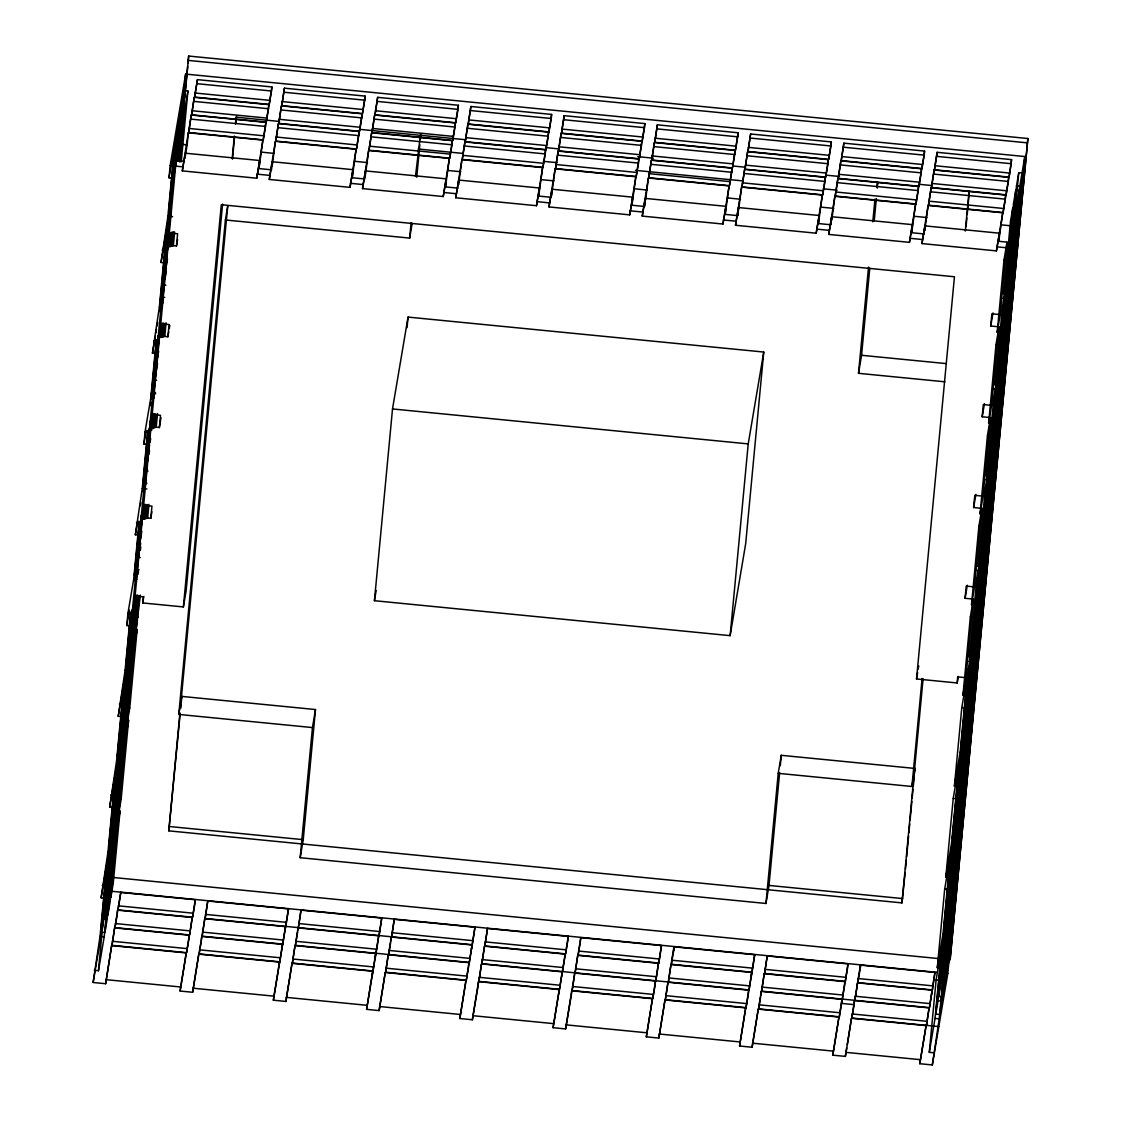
<?xml version="1.0" encoding="UTF-8"?>
<svg xmlns="http://www.w3.org/2000/svg" width="1121" height="1121" viewBox="0 0 1121 1121"><rect width="100%" height="100%" fill="white"/><g stroke="black" fill="none" stroke-linecap="round" stroke-linejoin="round"><path stroke-width="1.5" d="M136.145 595.293L130.961 625.938L126.785 625.532L127.934 613.327L132.11 613.748L135.109 596.036L143.39 596.862L142.717 602.944L183.382 606.937L221.299 204.723L954.447 276.761L916.53 678.976L957.194 682.969L957.656 676.86L965.938 677.687L973.35 599.118L965.069 598.292L966.218 586.101L974.499 586.914L981.912 508.345L973.617 507.533L974.766 495.342L983.061 496.155L990.474 417.587L982.178 416.774L983.327 404.569L991.623 405.382L999.021 326.814L990.74 326.001L991.889 313.81L1000.17 314.623L1007.008 242.15L998.741 241.281L999.428 233.196L924.979 225.881L921.98 243.579L996.429 250.894L999.428 233.196M94.276 970.296L98.452 970.702L104.211 936.764L111.049 864.179L106.873 863.773L100.021 936.357L93.127 982.486L105.654 983.72L111.652 945.592L186.254 952.92L180.103 991.034L192.644 992.267L198.781 954.153L279.493 962.084L273.356 1000.198L285.883 1001.431L292.021 963.317L372.733 971.248L366.595 1009.362L379.122 1010.596L385.26 972.482L465.986 980.413L459.834 1018.527L472.361 1019.76L478.513 981.632L559.225 989.563L553.087 1027.691L565.615 1028.924L571.752 990.796L652.464 998.727L646.327 1036.841L658.854 1038.074L664.991 999.96L745.703 1007.891L739.566 1046.005L752.093 1047.238L758.244 1009.124L838.956 1017.055L832.805 1055.169L845.346 1056.402L851.484 1018.288L926.1 1025.617L919.795 1063.717L932.322 1064.95L947.806 973.42L1024.818 156.534L185.638 74.084L170.154 165.6L169.005 177.805L173.18 178.211L176.165 160.513L184.461 161.27M929.099 1007.905L926.45 1025.365L929.099 1007.905L854.482 1000.563L851.834 1018.036L938.809 1026.584M111.049 864.179L105.29 898.229L101.114 897.823L108.022 851.582L115.435 773.014L119.611 773.42L112.198 851.988L106.439 886.038L102.263 885.632M119.611 773.42L113.852 807.47L109.676 807.064L116.584 760.809L123.983 682.241L128.158 682.647L120.76 761.215L115.001 795.265L110.825 794.859M128.158 682.647L122.399 716.711L118.223 716.291L125.132 670.05L130.611 611.968M151.881 511.751L150.803 518.294L142.507 517.468L139.522 535.179L135.347 534.759L142.255 488.518L147.734 430.45M160.99 417.713L159.364 427.521L151.069 426.709L148.084 444.406L143.894 444L145.057 431.795L153.801 380.033L157.991 335.627M168.725 331.858L167.912 336.762L159.63 335.95L156.632 353.647L152.456 353.227L159.364 306.986L166.777 228.418L161.018 262.468L165.193 262.875L168.192 245.177L176.473 245.989L177.552 239.446M161.018 262.468L167.926 216.227L174.764 143.642L187.151 144.861L188.3 132.768L262.889 140.097L258.979 168.584L271.506 169.817L272.263 161.746L352.989 169.677L352.218 177.749L364.745 178.982L365.516 170.91L446.228 178.842L445.471 186.913L457.999 188.146M127.934 613.327L133.693 579.277L139.172 521.209M156.281 339.677L150.817 397.745L153.913 398.053M100.75 932.055L107.602 859.457L109.872 846.061L114.048 846.467L111.778 859.863L104.94 932.462L100.75 932.055L103.02 918.688L109.872 846.061M108.751 847.266L111.021 833.856L115.197 834.262L112.927 847.672L108.751 847.266L116.164 768.698L120.339 769.104L122.609 755.694L118.42 755.288L109.676 807.064M117.313 756.493L124.711 677.925L126.981 664.529L131.157 664.935L128.887 678.331L121.488 756.899L117.313 756.493L119.569 743.097L123.758 743.503L131.689 660.437M125.86 665.734L128.13 652.324L132.306 652.73L130.05 666.14L125.86 665.734L130.863 612.781M137.21 575.241L134.422 574.961L139.41 522.022M145.772 484.468L142.984 484.202L147.972 431.249M150.396 405.634L150.718 402.145M151.055 398.656L156.534 340.49M160.093 302.67L167.505 224.102L169.775 210.692L162.363 289.26L160.093 302.67L162.881 302.936M171.443 212.177L168.654 211.897L175.507 139.312L177.777 125.86L181.952 126.281L177.721 160.457M111.021 833.856L132.166 609.628M134.898 580.594L135.543 573.756M140.391 522.274L136.692 561.565L134.422 574.961M140.714 518.855L141.036 515.45M143.46 489.821L144.105 482.997L146.879 483.263M142.984 484.202L145.254 470.792L149.275 428.096M149.597 424.677L149.92 421.258M152.008 399.062L152.652 392.224L155.441 392.504M160.569 308.289L161.214 301.465L159.518 311.512M177.777 125.86L170.924 198.501L168.654 211.897M98.452 970.702L178.505 121.544L180.775 108.148L184.951 108.555L179.892 162.167M106.019 900.976L112.871 828.335L117.046 828.741L110.194 901.382L107.924 914.792L103.749 914.372L106.019 900.976L110.194 901.382M114.02 816.144L121.418 737.576L125.594 737.982L118.195 816.55L115.925 829.946L111.75 829.54L114.02 816.144L118.195 816.55M122.567 725.371L129.98 646.803L134.156 647.209L126.743 725.777L124.487 739.187L120.311 738.781L122.567 725.371L126.743 725.777M139.018 595.727L135.305 635.018L133.035 648.414L128.859 648.008L131.129 634.612L134.828 595.321M136.286 579.949L138.542 556.044M143.39 504.562L139.691 543.839L137.421 557.249L140.209 557.515M144.847 489.19L147.103 465.271L144.833 478.681M151.783 415.499L148.252 453.08L145.982 466.476M153.395 398.417L155.651 374.512M160.513 323.03L156.8 362.307L154.544 375.717M161.956 307.658L164.212 283.739L161.942 297.149L164.731 297.415M169.061 232.257L165.362 271.548L163.091 284.944L165.88 285.224M170.672 215.19L170.995 211.771M174.736 172.13L180.775 108.148M106.747 896.66L113.599 824.019L115.855 810.609L120.045 811.029L113.207 883.488L110.923 897.066L106.747 896.66L109.031 883.082L115.855 810.609M114.748 811.814L122.147 733.246L124.417 719.85L128.593 720.257L121.194 798.825L118.924 812.235L114.748 811.814L117.018 798.418L124.417 719.85M123.296 721.055L130.709 642.487L132.979 629.091L137.154 629.498L129.742 708.066L127.486 721.462L123.296 721.055L125.566 707.659L132.979 629.091M140.391 595.097L136.033 630.703L131.858 630.296L181.504 103.833L183.746 90.591L187.922 90.997L181.252 161.746M131.858 630.296L136.061 596.386M138.149 574.19L138.472 570.771M140.405 550.271L140.728 546.866M143.334 519.289L144.623 505.627M151.727 430.24L153.171 414.868M160.611 336.048L161.732 324.095M169.159 245.289L170.294 233.336M177.076 161.34L183.746 90.591M119.372 704.1L123.548 704.506L129.307 670.456L136.398 595.307M93.127 982.486L108.611 890.971L136.37 596.61M143.754 518.224L145.071 504.296M152.288 427.661L153.605 413.719M160.835 337.085L162.153 323.156M169.369 246.508L170.686 232.579M177.426 161.172L185.638 74.084M112.927 847.672L120.339 769.104M130.05 666.14L136.65 596.106M143.922 519.009L145.198 505.347M152.47 428.25L153.759 414.588M161.032 337.477L162.321 323.815M169.593 246.718L170.882 233.056M178.421 161.382L188.678 56.05L1027.873 138.514L950.118 959.716L110.923 877.253L137.533 595.083M144.763 518.448L146.066 504.52M153.297 427.872L154.614 413.943M161.844 337.309L163.148 323.366M170.378 246.732L171.695 232.804M104.94 932.462L107.196 919.108L123.814 744.05M132.026 656.962L137.631 596.372M144.889 519.275L146.305 505.431M153.451 428.502L154.852 414.854M162.237 336.468L163.302 324.081M170.784 245.905L172.088 231.963M178.687 160.864L182.106 125.72M182.443 122.231L183.255 113.529M183.592 110.04L184.405 101.338M184.741 97.849L187.697 66.503M188.02 63.014L188.678 56.05M107.924 914.792L114.776 842.151L117.046 828.741M115.925 829.946L123.338 751.378L125.594 737.982M124.487 739.187L131.886 660.619L134.156 647.209M133.035 648.414L138.037 595.475M145.31 518.364L146.585 504.702M153.857 427.605L155.146 413.943M162.419 336.846L163.708 323.17M170.981 246.074L172.27 232.411M179.094 160.009L182.681 121.951L184.951 108.555M146.276 518.631L147.566 504.968M154.838 427.872L156.127 414.21M163.4 337.099L164.689 323.437M171.961 246.34L173.251 232.678M110.923 897.066L117.775 824.425L120.045 811.029M118.924 812.235L126.323 733.666L128.593 720.257M127.486 721.462L134.884 642.894L137.154 629.498M136.033 630.703L139.256 596.54M146.683 517.734L147.818 505.781M155.244 426.961L156.38 415.008M163.806 336.202L164.927 324.249M172.368 245.443L173.657 231.767M180.299 161.312L185.68 104.239L187.922 90.997M147.664 518L148.953 504.324M156.225 427.227L157.515 413.565M164.787 336.468L166.076 322.806M173.349 245.695L174.624 232.033M182.303 170.896L185.287 153.199L259.736 160.513L256.751 178.211L182.303 170.896L188.3 132.768M150.803 518.294L151.952 506.089L143.67 505.277L140.671 522.975L136.496 522.568M159.364 427.521L160.513 415.33L152.218 414.518L149.233 432.216L145.057 431.795M167.912 336.762L169.075 324.558L160.779 323.745L157.781 341.443L153.605 341.036M176.473 245.989L177.622 233.799L169.341 232.986L166.342 250.684L162.167 250.277M111.652 945.592L105.654 983.72M112.002 945.339L114.622 927.866L189.253 935.194L188.86 939.272L186.59 952.668L112.002 945.339L114.622 927.866M188.636 132.516L191.257 115.043L265.887 122.385L265.495 126.449L263.239 139.845L188.636 132.516L191.257 115.043M114.973 927.613L117.621 910.154L192.237 917.482L189.589 934.956L114.973 927.613L117.243 914.218M191.607 114.804L194.255 97.331L268.886 104.659L268.494 108.723L266.238 122.133L191.607 114.804L194.255 97.331M117.369 912.858L117.621 910.154M117.971 909.902L120.788 892.442L195.236 899.757L194.858 903.834L192.588 917.23L117.971 909.902L120.788 892.442M194.606 97.079L197.436 79.633L271.885 86.948L271.492 91.011L269.222 104.407L194.606 97.079L197.436 79.633M222.589 204.05L186.142 590.585L183.382 606.937M178.771 714.427L181.812 696.407L315.491 709.537L312.451 727.571L178.771 714.427L225.391 219.982L227.703 206.264L180.425 707.659M905.151 872.544L901.971 902.895L168.809 830.857L179.935 712.872M232.229 158.299L234.331 136.033M235.452 124.039L236.111 117.187L279.563 121.46M168.809 830.857L180.173 713.755M180.663 708.556L180.999 705.081M181.322 701.606L181.812 696.407M232.467 159.126L234.569 136.846M235.858 123.156L236.517 116.304M256.751 178.211L262.889 140.097M258.979 168.584L259.736 160.513M186.254 952.92L180.103 991.034M186.59 952.668L189.253 935.194M263.239 139.845L265.887 122.385M189.589 934.956L192.237 917.482M266.238 122.133L268.886 104.659M192.588 917.23L195.236 899.757M269.222 104.407L271.885 86.948M352.989 169.677L349.99 187.375L269.278 179.444L275.416 141.33L356.128 149.261L352.218 177.749M198.781 954.153L192.644 992.267M272.347 164.899L275.416 141.33M282.492 944.358L279.844 961.832L199.132 953.901L201.78 936.427L282.492 944.358L282.1 948.422M275.766 141.078L278.414 123.618L359.126 131.549L358.748 135.613L356.478 149.009L275.766 141.078L278.414 123.618M201.388 940.505L201.78 936.427M285.491 926.647L282.842 944.106L202.116 936.175L204.779 918.716L285.491 926.647L285.098 930.71M278.765 123.366L281.413 105.892L362.125 113.824L361.747 117.887L359.477 131.297L278.765 123.366L281.413 105.892M204.779 918.716L202.116 936.175M394.256 919.318L391.607 936.792L394.256 919.318L474.968 927.249L472.319 944.723L205.115 918.463L207.777 900.99L288.489 908.921L273.356 1000.198M281.763 105.64L284.412 88.181L365.124 96.112L364.745 100.175L362.475 113.571L281.763 105.64L284.412 88.181M207.777 900.99L205.115 918.463M349.99 187.375L356.128 149.261M279.115 966.148L279.493 962.084M356.478 149.009L359.126 131.549M359.477 131.297L362.125 113.824M285.827 926.394L288.489 908.921M362.475 113.571L365.124 96.112M446.228 178.842L443.229 196.539L362.517 188.608L368.655 150.494L449.381 158.425L445.471 186.913M779.641 772.663L769.006 885.436L765.965 903.47L300.176 857.705L312.451 727.571M300.176 857.705L303.231 839.671L315.491 709.537M292.021 963.317L285.883 1001.431M365.306 175.703L368.655 150.494M375.731 953.523L373.083 970.996L292.371 963.065L295.019 945.592L375.731 953.523L375.353 957.586M369.005 150.242L371.654 132.768L452.366 140.7L451.987 144.777L449.717 158.173L369.005 150.242L371.654 132.768M295.019 945.592L292.371 963.065M474.968 927.249L469.321 962.435L295.369 945.339L298.018 927.88L378.73 935.811L366.595 1009.362M372.004 132.53L374.652 115.057L455.364 122.988L454.986 127.051L452.716 140.461L372.004 132.53L374.652 115.057M297.766 930.584L298.018 927.88M301.017 910.154L298.368 927.628L301.017 910.154L381.729 918.085L379.08 935.559L381.729 918.085M375.003 114.804L377.651 97.331L458.363 105.262L457.985 109.34L455.715 122.735L375.003 114.804L377.651 97.331M374.428 600.702L392.518 408.941L408.044 317.089L763.751 352.05L745.675 543.797L730.135 635.649L374.428 600.702L376.166 590.501M225.391 219.982L409.655 238.086L411.113 222.659M415.471 176.417L420.375 135.291M416.746 177.23L419.815 144.679M420.291 139.536L420.781 134.408M407.063 327.556L408.044 317.089M443.229 196.539L449.381 158.425M372.354 975.312L372.733 971.248M449.717 158.173L452.366 140.7M376.081 953.27L378.73 935.811M452.716 140.461L455.364 122.988M455.715 122.735L458.363 105.262M455.757 197.772L458.755 180.075L539.467 188.006L536.483 205.704L455.757 197.772L461.908 159.658L542.62 167.59L538.711 196.077L551.238 197.296M458.307 184.909L458.755 180.075M385.26 972.482L379.122 1010.596M458.545 184.853L461.908 159.658M385.61 972.229L388.258 954.756L468.97 962.687L468.592 966.75L466.322 980.16L385.61 972.229L388.258 954.756M462.258 159.406L464.907 141.933L545.619 149.864L545.226 153.927L542.97 167.337L462.258 159.406L464.907 141.933M471.591 949.039L471.969 944.975L391.257 937.044L388.609 954.503L390.598 942.775M465.243 141.68L467.905 124.221L548.617 132.152L548.225 136.216L545.969 149.611L465.243 141.68L467.905 124.221M390.879 941.108L391.257 937.044M468.242 123.969L470.89 106.495L551.616 114.426L551.224 118.49L548.954 131.9L468.242 123.969L470.89 106.495M536.483 205.704L542.62 167.59M538.711 196.077L539.467 188.006M465.986 980.413L459.834 1018.527M466.322 980.16L468.97 962.687M542.97 167.337L545.619 149.864M469.321 962.435L471.969 944.975M545.969 149.611L548.617 132.152M548.954 131.9L551.616 114.426M549.01 206.937L551.994 189.239L632.706 197.17L629.722 214.868L549.01 206.937L555.147 168.823L635.859 176.754L631.95 205.227L644.477 206.46L645.037 203.181M551.392 195.685L551.994 189.239M478.261 984.35L478.513 981.632M551.518 195.657L555.147 168.823M562.224 971.851L559.575 989.325L478.863 981.393L481.512 963.92L562.224 971.851L561.831 975.915M555.498 168.57L558.146 151.097L638.858 159.028L638.48 163.091L636.21 176.501L555.498 168.57L558.146 151.097M481.512 963.92L478.863 981.393M754.699 954.742L752.051 972.201L671.339 964.27L671.717 960.207L673.987 946.811L754.699 954.742L749.052 989.927L481.848 963.668L484.51 946.194L565.222 954.125L553.087 1027.691M558.496 150.845L561.145 133.385L641.857 141.316L641.478 145.38L639.208 158.776L558.496 150.845L561.145 133.385M484.51 946.194L481.848 963.668M484.847 945.942L487.495 928.482L568.221 936.413L567.829 940.477L565.559 953.873L484.847 945.942L487.495 928.482M561.495 133.133L564.143 115.659L644.855 123.59L644.463 127.654L642.207 141.064L561.495 133.133L564.143 115.659M629.722 214.868L635.859 176.754M631.95 205.227L632.706 197.17M558.847 993.64L559.225 989.563M636.21 176.501L638.858 159.028M562.574 971.599L565.222 954.125M639.208 158.776L641.857 141.316M565.559 953.873L568.221 936.413M642.207 141.064L644.855 123.59M642.249 216.101L645.248 198.403L725.96 206.334L722.961 224.032L642.249 216.101L648.386 177.987L729.112 185.918L725.203 214.391L737.73 215.624L741.64 187.137L822.352 195.068L818.442 223.555L830.969 224.789L831.726 216.717L912.438 224.648L911.681 232.72L924.208 233.953M644.477 206.46L645.248 198.403M571.374 994.859L571.752 990.796M645.598 199.902L648.386 177.987M572.102 990.544L574.751 973.084L655.463 981.015L655.084 985.079L652.814 998.475L572.102 990.544L574.751 973.084M648.737 177.735L651.385 160.261L732.097 168.192L731.719 172.256L729.449 185.666L648.737 177.735L651.385 160.261M577.749 955.358L575.101 972.832L577.749 955.358L658.461 963.289L655.813 980.763L658.461 963.289M651.735 160.009L654.384 142.535L735.096 150.466L734.717 154.544L732.447 167.94L651.735 160.009L654.384 142.535M578.1 955.106L580.748 937.646L661.46 945.578L658.812 963.037L578.1 955.106L580.075 943.378M654.734 142.297L657.382 124.823L738.094 132.754L737.716 136.818L735.446 150.228L654.734 142.297L657.382 124.823M580.356 941.71L580.748 937.646M722.961 224.032L729.112 185.918M725.203 214.391L725.96 206.334M652.464 998.727L646.327 1036.841M652.814 998.475L655.463 981.015M729.449 185.666L732.097 168.192M732.447 167.94L735.096 150.466M658.812 963.037L661.46 945.578M735.446 150.228L738.094 132.754M735.488 225.265L738.487 207.553L819.199 215.484L816.2 233.196L735.488 225.265L741.64 187.137M737.73 215.624L738.487 207.553M664.991 999.96L658.854 1038.074M665.342 999.708L667.99 982.248L748.702 990.179L748.324 994.243L746.054 1007.639L665.342 999.708L667.99 982.248M741.976 186.899L744.638 169.425L825.35 177.356L824.958 181.42L822.702 194.83L741.976 186.899L744.638 169.425M670.989 964.522L668.34 981.996L670.989 964.522L751.701 972.453L751.322 976.517M744.975 169.173L747.623 151.699L828.349 159.63L827.957 163.708L825.687 177.104L744.975 169.173L747.623 151.699M747.973 151.447L750.622 133.988L831.334 141.919L830.955 145.982L828.685 159.378L747.973 151.447L750.622 133.988M673.609 950.874L673.987 946.811M730.135 635.649L748.225 443.902L763.751 352.05M816.2 233.196L822.352 195.068M818.442 223.555L819.199 215.484M745.703 1007.891L739.566 1046.005M746.054 1007.639L748.702 990.179M822.702 194.83L825.35 177.356M749.052 989.927L751.701 972.453M825.687 177.104L828.349 159.63M828.685 159.378L831.334 141.919M912.438 224.648L909.453 242.346L828.741 234.415L834.879 196.301L915.591 204.232L911.681 232.72M765.965 903.47L778.226 773.336L781.281 755.316L914.96 768.446L914.47 773.644M780.3 765.713L781.281 755.316M758.244 1009.124L752.093 1047.238M831.796 219.87L834.879 196.301M934.928 972.439L932.448 989.927L857.831 982.599L858.21 978.535L860.48 965.125L934.928 972.439L929.449 1007.653L761.579 991.16L764.228 973.687L844.954 981.618L844.561 985.681L839.307 1016.803L758.581 1008.872L761.243 991.398L841.955 999.329L841.563 1003.407L854.104 1004.64L854.482 1000.563M835.229 196.049L837.877 178.589L918.589 186.52L918.211 190.584L915.941 203.98L835.229 196.049L837.877 178.589M760.851 995.476L761.243 991.398M838.228 178.337L840.876 160.864L921.588 168.795L921.21 172.858L918.94 186.268L838.228 178.337L840.876 160.864M764.228 973.687L761.579 991.16M764.578 973.434L767.226 955.961L847.938 963.892L847.56 967.969L845.29 981.365L764.578 973.434L767.226 955.961M841.226 160.611L843.875 143.152L924.587 151.083L924.194 155.146L921.938 168.542L841.226 160.611L843.875 143.152M944.849 381.799L858.518 373.321L868.537 267.092M872.797 221.818L874.941 199.174M858.518 373.321L861.559 355.287L869.77 268.213M874.212 221.201L876.342 198.557M877.323 188.104L877.827 182.891M909.453 242.346L915.591 204.232M838.956 1017.055L832.805 1055.169M839.307 1016.803L841.955 999.329M915.941 203.98L918.589 186.52M842.291 999.091L844.954 981.618M918.94 186.268L921.588 168.795M845.29 981.365L847.938 963.892M921.938 168.542L924.587 151.083M921.98 243.579L928.118 205.465L1002.749 212.794L998.741 241.281M924.517 230.73L924.979 225.881M851.484 1018.288L847.364 1044.492M924.769 230.674L928.118 205.465M928.468 205.213L931.117 187.753L1005.747 195.082L1005.355 199.146L1003.085 212.542L928.468 205.213L931.117 187.753M931.719 994.243L932.097 990.179L857.481 982.851L854.833 1000.31L857.089 986.914M931.467 187.501L934.115 170.028L1008.732 177.356L1008.354 181.434L1006.083 194.83L931.467 187.501L934.115 170.028M857.229 985.555L857.481 982.851M934.466 169.775L937.114 152.316L1011.562 159.63L1011.184 163.694L1009.082 177.104L934.466 169.775L937.114 152.316M860.087 969.189L860.48 965.125M778.226 773.336L911.919 786.48L922.093 678.471M901.971 902.895L923.101 678.695M965.307 231.024L969.09 190.962M905.474 869.083L906.3 860.41M906.623 856.934L908.585 836.112M908.907 832.637L909.734 823.963M910.056 820.502L911.863 801.417M912.186 797.942L912.998 789.268M913.335 785.793L914.147 777.119M966.05 226.708L966.863 217.992M967.199 214.517L969.161 193.625M919.795 1063.717L926.1 1025.617M996.429 250.894L1002.749 212.794M929.449 1007.653L932.097 990.179M1006.083 194.83L1008.732 177.356M1009.082 177.104L1011.562 159.63M933.471 1052.759L929.295 1052.339L936.119 979.88L941.878 945.816L946.068 946.236L939.216 1018.807L932.322 1064.95M937.282 967.675L943.041 933.625L947.217 934.031L941.458 968.082L937.282 967.675L944.681 889.107L950.44 855.057L954.616 855.463L939.944 1014.505L935.769 1014.099L942.621 941.5L944.877 928.104L949.053 928.51L942.215 1001.151L939.944 1014.505M945.83 876.916L953.242 798.348L959.001 764.298L963.177 764.704L955.765 843.272L950.005 877.323L945.83 876.916L951.589 842.866L959.001 764.298M954.391 786.143L961.804 707.575L967.563 673.525L971.739 673.931L964.326 752.499L958.567 786.55L954.391 786.143L960.151 752.093L967.563 673.525M976.111 582.766L980.3 583.172L972.888 661.74L967.129 695.791L962.953 695.384L970.352 616.816L973.35 599.118M984.672 491.993L988.848 492.413L981.45 570.981L975.69 605.032L971.515 604.611L978.913 526.043L981.912 508.345M993.234 401.234L997.41 401.64L989.997 480.208L984.238 514.259L980.062 513.852L987.475 435.284L990.474 417.587M1001.796 310.461L1005.971 310.881L998.559 389.449L992.8 423.5L988.624 423.079L996.037 344.511L999.021 326.814M1001.571 224.887L1013.959 226.106L1007.12 298.676L1001.361 332.727L997.186 332.32L1004.01 259.848L1007.008 242.15M929.295 1052.339L935.04 1018.4L941.878 945.816M943.041 933.625L950.44 855.057M943.77 929.309L951.168 850.741L953.439 837.345L957.614 837.751L950.216 916.319L947.946 929.715L943.77 929.309L946.026 915.899L953.439 837.345M952.318 838.55L959.73 759.982L962 746.572L966.176 746.978L958.763 825.546L956.493 838.956L952.318 838.55L954.588 825.14L962 746.572M960.879 747.777L968.292 669.209L970.562 655.813L974.738 656.219L967.325 734.787L965.055 748.183L960.879 747.777L963.149 734.381L970.562 655.813M969.441 657.018L976.853 578.45L979.109 565.04L983.285 565.446L975.887 644.015L973.617 657.424L969.441 657.018L971.711 643.608L979.109 565.04M978.002 566.245L985.401 487.677L987.671 474.281L991.847 474.687L984.434 553.256L982.178 566.666L978.002 566.245L980.258 552.849L987.671 474.281M986.55 475.486L993.963 396.918L996.233 383.508L1000.408 383.928L992.996 462.497L990.726 475.893L986.55 475.486L988.82 462.076L996.233 383.508M995.112 384.713L1002.524 306.145L1004.794 292.749L1008.97 293.156L1001.557 371.724L999.287 385.134L995.112 384.713L997.382 371.317L1004.794 292.749M1003.673 293.954L1010.511 221.355L1012.781 207.917L1016.957 208.324L1010.119 280.965L1007.849 294.361L1003.673 293.954L1005.943 280.544L1012.781 207.917M935.769 1014.099L938.039 1000.745L944.877 928.104M938.767 996.429L945.606 923.788L947.876 910.378L952.051 910.798L945.213 983.425L942.943 996.835L938.767 996.429L941.023 983.019L947.876 910.378M946.769 911.583L954.167 833.015L956.437 819.619L960.613 820.026L953.2 898.594L950.944 912.004L946.769 911.583L949.025 898.187L956.437 819.619M955.316 820.824L962.729 742.256L964.999 728.86L969.175 729.267L961.762 807.835L959.492 821.231L955.316 820.824L957.586 807.428L964.999 728.86M963.878 730.065L971.29 651.497L973.546 638.087L977.736 638.494L970.324 717.062L968.054 730.472L963.878 730.065L966.148 716.655L973.546 638.087M972.439 639.292L979.838 560.724L982.108 547.328L986.284 547.735L978.885 626.303L976.615 639.699L972.439 639.292L974.71 625.896L982.108 547.328M981.001 548.533L988.4 469.965L990.67 456.555L994.845 456.976L987.433 535.53L985.177 548.94L981.001 548.533L983.257 535.123L990.67 456.555M989.549 457.76L996.961 379.192L999.231 365.796L1003.407 366.203L995.994 444.771L993.724 458.181L989.549 457.76L991.819 444.364L999.231 365.796M998.11 367.001L1005.523 288.433L1007.779 275.023L1011.969 275.444L1004.556 354.012L1002.286 367.408L998.11 367.001L1000.38 353.591L1007.779 275.023M1006.672 276.228L1013.524 203.602L1015.78 190.192L1019.956 190.598L1013.118 263.239L1010.848 276.649L1006.672 276.228L1008.942 262.832L1015.78 190.192M941.766 978.703L948.604 906.062L950.874 892.666L955.05 893.073L948.226 965.545L945.942 979.109L941.766 978.703L944.036 965.139L950.874 892.666M949.753 893.871L957.166 815.303L959.436 801.893L963.612 802.314L956.199 880.882L952.023 880.461L949.753 893.871L953.943 894.278L956.928 876.566M958.315 803.098L965.727 724.53L967.998 711.134L972.173 711.541L964.761 790.109L962.491 803.519L958.315 803.098L960.585 789.702L967.998 711.134M966.877 712.339L974.289 633.771L976.545 620.375L980.721 620.782L973.322 699.35L971.052 712.746L966.877 712.339L969.147 698.944L976.545 620.375M975.438 621.58L982.837 543.012L985.107 529.602L989.283 530.009L981.884 608.577L979.614 621.987L975.438 621.58L977.694 608.171L985.107 529.602M983.986 530.808L991.398 452.239L993.668 438.843L997.844 439.25L990.432 517.818L988.162 531.214L983.986 530.808L986.256 517.412L993.668 438.843M992.547 440.049L999.96 361.48L1002.23 348.071L1006.406 348.491L998.993 427.059L996.723 440.455L992.547 440.049L994.817 426.639L1002.23 348.071M1001.109 349.276L1008.522 270.707L1010.778 257.312L1014.953 257.718L1007.555 336.286L1005.285 349.696L1001.109 349.276L1003.379 335.88L1010.778 257.312M1009.671 258.517L1016.509 185.876L1018.765 172.648L1022.941 173.054L1016.102 245.527L1013.846 258.923L1009.671 258.517L1011.927 245.107L1018.765 172.648M952.023 880.461L959.436 801.893M947.946 929.715L955.344 851.147L957.614 837.751M956.493 838.956L963.906 760.388L966.176 746.978M965.055 748.183L972.468 669.615L974.738 656.219M973.617 657.424L981.029 578.856L983.285 565.446M982.178 566.666L989.577 488.097L991.847 474.687M990.726 475.893L998.138 397.324L1000.408 383.928M999.287 385.134L1006.7 306.565L1008.97 293.156M1007.849 294.361L1014.687 221.776L1016.957 208.324M942.943 996.835L958.343 833.435L963.612 802.314M959.492 821.231L966.905 742.663L969.175 729.267M968.054 730.472L975.466 651.904L977.736 638.494M976.615 639.699L984.028 561.131L986.284 547.735M985.177 548.94L992.575 470.372L994.845 456.976M993.724 458.181L1001.137 379.613L1003.407 366.203M1002.286 367.408L1009.699 288.84L1011.969 275.444M1010.848 276.649L1017.7 204.008L1019.956 190.598M945.942 979.109L952.78 906.483L955.05 893.073M953.943 894.278L961.342 815.71L957.166 815.303M962.491 803.519L969.903 724.951L972.173 711.541M971.052 712.746L978.465 634.178L980.721 620.782M979.614 621.987L987.012 543.419L989.283 530.009M988.162 531.214L995.574 452.646L997.844 439.25M996.723 440.455L1004.136 361.887L1006.406 348.491M1005.285 349.696L1012.697 271.128L1014.953 257.718M1013.846 258.923L1020.685 186.282L1022.941 173.054M950.118 959.716L1027.873 138.514M1003.085 212.542L1005.747 195.082M184.783 158.047L185.287 153.199M184.993 157.991L187.151 144.861M169.271 328.579L169.817 325.314M169.005 177.805L174.764 143.642M171.653 194.185L173.068 185.806M170.504 206.376L172.2 196.329M166.09 267.232L167.505 258.853M152.456 353.227L155.343 336.202M155.917 332.797L156.492 329.392M157.066 325.987L157.641 322.582M164.941 279.423L166.356 271.058M157.529 357.991L158.664 351.293M143.894 444L146.206 430.38M151.517 398.936L157.515 363.498M148.981 448.764L149.541 445.415M150.116 442.052L150.676 438.703M135.347 534.759L137.645 521.139M140.237 505.823L140.812 502.418M142.689 491.376L144.105 482.997M147.832 460.955L148.392 457.606M148.967 454.257L149.527 450.908M140.419 539.523L141.835 531.144M126.785 625.532L129.377 610.202M134.408 580.454L140.686 543.349M118.223 716.291L123.983 682.241M129.98 646.803L127.71 660.213L131.886 660.619M142.717 602.944L143.81 596.4M121.418 737.576L119.162 750.972L123.338 751.378M121.488 756.899L123.758 743.503M101.114 897.823L106.873 863.773M112.871 828.335L110.601 841.731L114.776 842.151M110.923 877.253L111.652 872.937M269.278 179.444L272.263 161.746M199.132 953.901L201.107 942.172M362.517 188.608L365.516 170.91M409.655 238.086L412.15 223.331M295.369 945.339L297.64 931.943M472.361 1019.76L478.121 985.709M565.615 1028.924L571.079 996.569M671.339 964.27L674.338 946.558M828.741 234.415L831.726 216.717M876.594 187.095L877.463 181.952M758.581 1008.872L760.57 997.144M845.346 1056.402L846.775 1047.897M851.834 1018.036L854.104 1004.64M857.831 982.599L860.816 964.873M916.53 678.976L917.637 672.446M918.183 669.167L918.744 665.902M911.919 786.48L914.96 768.446M1024.818 156.534L1009.348 248.063L996.807 246.83M1013.959 226.106L1008.185 260.268L1004.01 259.848M997.186 332.32L1000.17 314.623M1005.971 310.881L1000.212 344.932L996.037 344.511M988.624 423.079L991.623 405.382M997.41 401.64L991.651 435.691L987.475 435.284M980.062 513.852L983.061 496.155M988.848 492.413L983.089 526.464L978.913 526.043M957.194 682.969L958.301 676.439M971.515 604.611L974.499 586.914M980.3 583.172L974.541 617.223L970.352 616.816M962.953 695.384L965.938 677.687M971.739 673.931L965.98 707.982L961.804 707.575M963.177 764.704L957.418 798.755L953.242 798.348M954.616 855.463L948.856 889.514L944.681 889.107M946.068 946.236L940.309 980.286L936.119 979.88M952.051 910.798L946.797 941.92L942.621 941.5M990.74 326.001L992.996 312.927M982.178 416.774L984.434 403.686M973.617 507.533L975.887 494.459M965.069 598.292L967.325 585.218M187.95 60.366L1027.144 142.829M197.044 83.697L271.492 91.011M284.019 92.244L364.745 100.175M377.273 101.408L457.985 109.34M470.512 110.559L551.224 118.49M563.751 119.723L644.463 127.654M657.004 128.887L737.716 136.818M750.243 138.051L830.955 145.982M843.482 147.215L924.194 155.146M936.736 156.38L1011.184 163.694M194.984 93.015L269.615 100.344M282.142 101.577L362.854 109.508M375.381 110.741L456.093 118.672M468.634 119.905L549.346 127.836M561.873 129.069L642.585 137M655.112 138.219L735.824 146.15M748.366 147.383L829.078 155.315M841.605 156.548L922.317 164.479M934.844 165.712L1009.475 173.04M193.877 101.394L268.494 108.723M281.035 109.956L361.747 117.887M374.274 119.12L454.986 127.051M467.513 128.284L548.225 136.216M560.766 137.449L641.478 145.38M654.005 146.613L734.717 154.544M747.245 155.777L827.957 163.708M840.484 164.927L921.21 172.858M933.737 174.091L1008.354 181.434M181.504 103.833L185.68 104.239M1016.509 185.876L1020.685 186.282M191.999 110.727L266.616 118.069M279.143 119.302L359.855 127.234M372.382 128.453L453.108 136.384M465.635 137.617L546.347 145.548M558.875 146.781L639.587 154.712M652.114 155.945L732.826 163.876M745.367 165.109L826.079 173.04M838.606 174.273L919.318 182.205M931.845 183.438L1006.476 190.766M359.533 129.321L465.593 139.733M545.591 147.594L559.491 148.967M637.751 156.66L653.403 158.187M733.4 166.048L745.577 167.253M825.574 175.114L839.489 176.473M919.178 184.306L931.271 185.497M190.878 119.12L265.495 126.449M278.036 127.682L358.748 135.613M371.275 136.846L451.987 144.777M464.514 145.996L545.226 153.927M557.768 155.16L638.48 163.091M651.007 164.325L731.719 172.256M744.246 173.489L824.958 181.42M837.499 182.653L918.211 190.584M930.738 191.817L1005.355 199.146M178.505 121.544L182.681 121.951M1013.524 203.602L1017.7 204.008M418.049 149.009L463.267 153.451M543.265 161.312L557.179 162.671M635.439 170.364L743.265 180.957M823.262 188.818L837.163 190.192M189.015 128.453L263.617 135.781M276.144 137.014L356.856 144.945M369.398 146.178L450.11 154.109M462.637 155.343L543.349 163.274M555.876 164.507L636.588 172.438M649.129 173.671L729.841 181.602M742.368 182.821L823.08 190.752M835.607 191.985L916.319 199.916M928.847 201.149L1003.477 208.478M175.507 139.312L179.682 139.719M1010.511 221.355L1014.687 221.776M261.754 152.176L274.281 153.409M354.993 161.34L367.52 162.573M448.232 170.504L460.773 171.737M541.485 179.668L554.012 180.887M634.724 188.818L647.251 190.052M727.963 197.983L740.491 199.216M821.217 207.147L833.744 208.38M914.456 216.311L926.983 217.544M1011.927 245.107L1016.102 245.527M170.154 165.6L182.681 166.833M257.129 174.147L269.657 175.38M350.369 183.312L362.896 184.545M443.622 192.476L456.149 193.709M536.861 201.64L549.388 202.873M630.1 210.804L642.627 212.037M723.339 219.968L735.88 221.187M816.592 229.118L829.12 230.351M909.832 238.283L922.359 239.516M1008.942 262.832L1013.118 263.239M1008.522 270.707L1012.697 271.128M1005.943 280.544L1010.119 280.965M1005.523 288.433L1009.699 288.84M167.926 216.227L172.578 216.675M1002.945 298.27L1007.12 298.676M167.505 224.102L170.294 224.368M1002.524 306.145L1006.7 306.565M1003.379 335.88L1007.555 336.286M1000.38 353.591L1004.556 354.012M999.96 361.48L1004.136 361.887M861.559 355.287L946.166 363.596M997.382 371.317L1001.557 371.724M996.961 379.192L1001.137 379.613M159.364 306.986L162.475 307.294M994.383 389.029L998.559 389.449M993.963 396.918L998.138 397.324M994.817 426.639L998.993 427.059M991.819 444.364L995.994 444.771M991.398 452.239L995.574 452.646M153.801 380.033L156.59 380.299M988.82 462.076L992.996 462.497M392.518 408.941L748.225 443.902M988.4 469.965L992.575 470.372M151.545 393.429L155.721 393.849M985.821 479.802L989.997 480.208M985.401 487.677L989.577 488.097M986.256 517.412L990.432 517.818M983.257 535.123L987.433 535.53M982.837 543.012L987.012 543.419M145.254 470.792L148.028 471.072M980.258 552.849L984.434 553.256M979.838 560.724L984.028 561.131M142.255 488.518L146.907 488.966M977.274 570.561L981.45 570.981M976.853 578.45L981.029 578.856M977.694 608.171L981.884 608.577M974.71 625.896L978.885 626.303M974.289 633.771L978.465 634.178M971.711 643.608L975.887 644.015M136.272 569.44L139.06 569.72M971.29 651.497L975.466 651.904M133.693 579.277L136.79 579.585M968.712 661.334L972.888 661.74M968.292 669.209L972.468 669.615M134.128 616.886L138.303 617.293M969.147 698.944L973.322 699.35M131.129 634.612L135.305 635.018M966.148 716.655L970.324 717.062M130.709 642.487L134.884 642.894M965.727 724.53L969.903 724.951M963.149 734.381L967.325 734.787M962.729 742.256L966.905 742.663M125.132 670.05L129.307 670.456M960.151 752.093L964.326 752.499M124.711 677.925L128.887 678.331M959.73 759.982L963.906 760.388M125.566 707.659L129.742 708.066M960.585 789.702L964.761 790.109M957.586 807.428L961.762 807.835M122.147 733.246L126.323 733.666M954.588 825.14L958.763 825.546M954.167 833.015L958.343 833.435M116.584 760.809L120.76 761.215M951.589 842.866L955.765 843.272M951.168 850.741L955.344 851.147M117.018 798.418L121.194 798.825M949.025 898.187L953.2 898.594M169.551 826.527L303.231 839.671M769.006 885.436L902.699 898.58M113.599 824.019L117.775 824.425M948.604 906.062L952.78 906.483M946.026 915.899L950.216 916.319M945.606 923.788L949.795 924.194M108.022 851.582L112.198 851.988M107.602 859.457L111.778 859.863M109.031 883.082L113.207 883.488M944.036 965.139L948.226 965.545M108.611 890.971L937.366 972.397M940.841 972.734L947.806 973.42M941.023 983.019L945.213 983.425M118.35 905.838L192.98 913.167M205.507 914.4L286.219 922.331M298.747 923.564L379.459 931.495M391.986 932.714L472.698 940.645M485.239 941.878L565.951 949.809M578.478 951.042L659.19 958.973M671.717 960.207L752.429 968.138M764.97 969.371L845.682 977.302M858.21 978.535L932.826 985.863M103.02 918.688L107.196 919.108M938.039 1000.745L942.215 1001.151M115.351 923.55L189.981 930.878M202.509 932.112L283.221 940.043M295.748 941.276L376.46 949.207M388.987 950.44L469.713 958.371M482.24 959.604L562.952 967.535M575.479 968.768L656.191 976.699M668.719 977.932L749.431 985.863M761.972 987.083L842.684 995.014M855.211 996.247L929.827 1003.589M100.021 936.357L104.211 936.764M935.04 1018.4L939.216 1018.807M112.38 941.276L186.983 948.604M199.51 949.837L280.222 957.768M292.749 959.001L373.461 966.933M386.002 968.166L466.714 976.097M479.242 977.316L559.954 985.247M572.481 986.48L653.193 994.411M665.734 995.644L746.446 1003.575M758.973 1004.808L839.685 1012.739M852.212 1013.973L926.829 1021.301M106.047 979.656L180.495 986.97M193.022 988.204L273.734 996.135M286.261 997.368L366.973 1005.299M379.501 1006.532L460.227 1014.463M472.754 1015.682L553.466 1023.613M565.993 1024.846L646.705 1032.777M659.232 1034.01L739.944 1041.941M752.485 1043.175L833.197 1051.106M845.724 1052.339L920.173 1059.653"/></g></svg>
